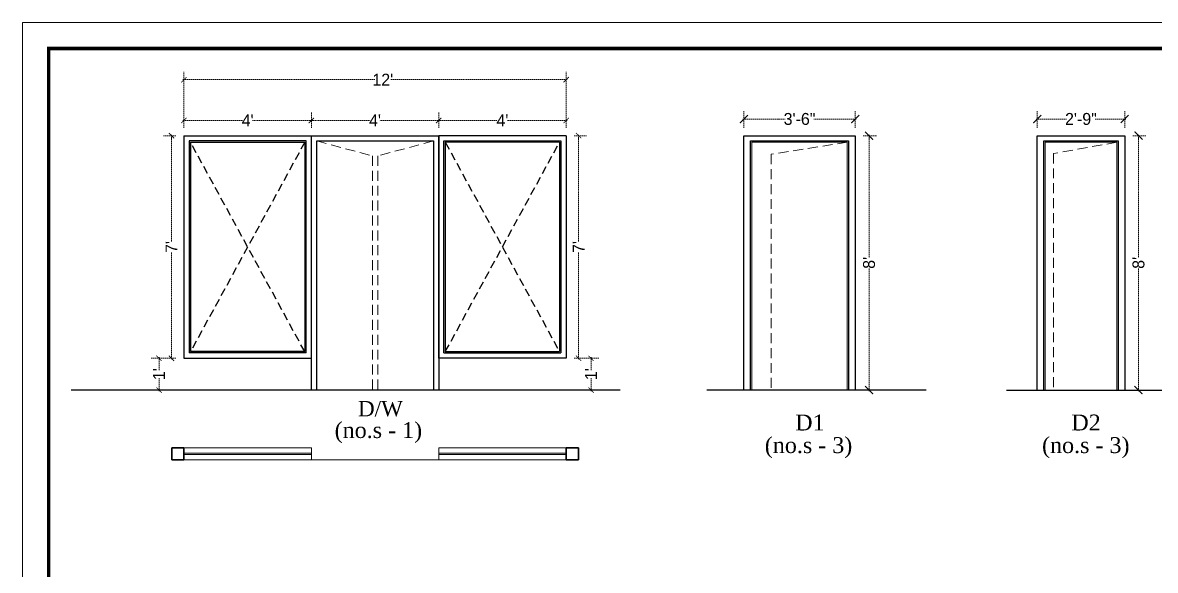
# Model space of a CAD drawing. Header units: millimetres. Extents: x -6808 to 215771, y -89660 to -16303.
# Drawn here: x 105524 to 105951.1, y -47267.5 to -47060.8 of the extents above; entities that cross this region are included whole.
import ezdxf

# ---------------------------------------------------------------- set-up
doc = ezdxf.new("R2010")
doc.units = ezdxf.units.MM
doc.header["$PDMODE"] = 35
doc.linetypes.add('DASHED', pattern=[0.75, 0.5, -0.25])
doc.linetypes.add('DASHED2', pattern=[0.375, 0.25, -0.125])
doc.layers.get('0').update_dxf_attribs({"color": 8})
for name, color, linetype, lineweight in [('CHAUKHAT', 32, 'Continuous', 30), ('CHUKAT', 32, 'Continuous', 25), ('door', 5, 'Continuous', 9), ('FORMAT LAAYER', 250, 'Continuous', 13), ('wall', 7, 'Continuous', 35)]:
    doc.layers.add(name, color=color, linetype=linetype, lineweight=lineweight)
doc.styles.add('SAJ', font='eurr____.ttf')
doc.styles.get("Standard").update_dxf_attribs({"font": 'times.ttf'})
doc.dimstyles.new('SAJ', dxfattribs={"dimtxt": 5, "dimasz": 2, "dimexe": 1, "dimexo": 1, "dimgap": 0.09375, "dimtad": 0, "dimdec": 1, "dimzin": 0, "dimdsep": 46, "dimlunit": 4, "dimtxsty": 'SAJ', "dimblk": 'OBLIQUE', "dimcen": 0.125, "dimdle": 0.375, "dimadec": 0, "dimazin": 0, "dimtfac": 1, "dimtdec": 1, "dimtofl": 0, "dimtmove": 0, "dimatfit": 3, "dimldrblk": 'OBLIQUE', "dimfxl": 1, "dimtolj": 1, "dimtzin": 0, "dimlwd": 5, "dimlwe": 5, "dimarcsym": 1})

# ---------------------------------------------------------------- blocks, each defined once
blk = doc.blocks.new('_ARCHTICK')
at = {"color": 0, "linetype": 'ByBlock', "const_width": 0.15}
blk.add_lwpolyline([(-0.5, -0.5), (0.5, 0.5)], dxfattribs=at)
blk = doc.blocks.new('*D1413')
at = {"layer": 'CHUKAT', "color": 0, "linetype": 'DASHED', "lineweight": 18, "transparency": 16777216}
for p, q in [((105734.94, -47187.43), (105741.33, -47187.43)), ((105738.33, -47187.06), (105738.33, -47191.96)), ((105738.33, -47199.81), (105738.33, -47194.9)), ((105734.94, -47199.43), (105741.33, -47199.43))]:
    blk.add_line(p, q, dxfattribs=at)
at = {"layer": 'Defpoints', "color": 0, "transparency": 16777216}
for p in [(105731.94, -47187.43), (105731.94, -47199.43), (105738.33, -47199.43)]:
    blk.add_point(p, dxfattribs=at)
at = {"layer": 'CHUKAT', "color": 0, "lineweight": 18, "transparency": 16777216, "xscale": 2, "yscale": 2, "zscale": 2}
for p, rotation in [((105738.33, -47187.43), 90), ((105738.33, -47199.43), 270)]:
    blk.add_blockref('_ARCHTICK', p, dxfattribs=dict(at, rotation=rotation))
at = {"layer": 'CHUKAT', "color": 0, "lineweight": 20, "transparency": 16777216, "insert": (105738.33, -47193.43), "char_height": 4.5, "attachment_point": 5, "rotation": 90, "style": 'SAJ'}
blk.add_mtext("\\A1;1'", dxfattribs=at)
blk = doc.blocks.new('_Oblique')
at = {"color": 0, "linetype": 'ByBlock', "lineweight": -2}
blk.add_line((-0.5, -0.5), (0.5, 0.5), dxfattribs=at)
blk = doc.blocks.new('*D1445')
at = {"layer": 'CHUKAT', "color": 0, "linetype": 'DASHED', "lineweight": 18, "transparency": 16777216}
for p, q in [((105731.94, -47103.43), (105736.63, -47103.43)), ((105733.63, -47103.06), (105733.63, -47143.55)), ((105733.63, -47187.81), (105733.63, -47147.32)), ((105731.94, -47187.43), (105736.63, -47187.43))]:
    blk.add_line(p, q, dxfattribs=at)
at = {"layer": 'Defpoints', "color": 0, "transparency": 16777216}
for p in [(105728.94, -47103.43), (105728.94, -47187.43), (105733.63, -47187.43)]:
    blk.add_point(p, dxfattribs=at)
at = {"layer": 'CHUKAT', "color": 0, "lineweight": 18, "transparency": 16777216, "xscale": 2, "yscale": 2, "zscale": 2}
for p, rotation in [((105733.63, -47103.43), 90), ((105733.63, -47187.43), 270)]:
    blk.add_blockref('_ARCHTICK', p, dxfattribs=dict(at, rotation=rotation))
at = {"layer": 'CHUKAT', "color": 0, "lineweight": 20, "transparency": 16777216, "insert": (105733.63, -47145.43), "char_height": 4.5, "attachment_point": 5, "rotation": 90, "style": 'SAJ'}
blk.add_mtext("\\A1;7'", dxfattribs=at)
blk = doc.blocks.new('*D1414')
at = {"layer": 'CHUKAT', "color": 0, "linetype": 'DASHED', "lineweight": 18, "transparency": 16777216}
for p, q in [((105680.89, -47100.43), (105680.89, -47094.68)), ((105728.94, -47100.43), (105728.94, -47094.68)), ((105680.51, -47097.68), (105703.08, -47097.68)), ((105729.31, -47097.68), (105706.75, -47097.68))]:
    blk.add_line(p, q, dxfattribs=at)
at = {"layer": 'Defpoints', "color": 0, "transparency": 16777216}
for p in [(105728.94, -47097.68), (105680.89, -47103.43), (105728.94, -47103.43)]:
    blk.add_point(p, dxfattribs=at)
at = {"layer": 'CHUKAT', "color": 0, "lineweight": 18, "transparency": 16777216, "xscale": 2, "yscale": 2, "zscale": 2, "rotation": 180}
blk.add_blockref('_ARCHTICK', (105680.89, -47097.68), dxfattribs=at)
at = {"layer": 'CHUKAT', "color": 0, "lineweight": 18, "transparency": 16777216, "xscale": 2, "yscale": 2, "zscale": 2}
blk.add_blockref('_ARCHTICK', (105728.94, -47097.68), dxfattribs=at)
at = {"layer": 'CHUKAT', "color": 0, "lineweight": 20, "transparency": 16777216, "insert": (105704.91, -47097.68), "char_height": 4.5, "attachment_point": 5, "style": 'SAJ'}
blk.add_mtext("\\A1;4'", dxfattribs=at)
blk = doc.blocks.new('*D1446')
at = {"layer": 'CHUKAT', "color": 0, "linetype": 'DASHED', "lineweight": 18, "transparency": 16777216}
for p, q in [((105632.89, -47100.43), (105632.89, -47094.68)), ((105680.89, -47100.43), (105680.89, -47094.68)), ((105632.51, -47097.68), (105655.05, -47097.68)), ((105681.26, -47097.68), (105658.72, -47097.68))]:
    blk.add_line(p, q, dxfattribs=at)
at = {"layer": 'Defpoints', "color": 0, "transparency": 16777216}
for p in [(105680.89, -47097.68), (105632.89, -47103.43), (105680.89, -47103.43)]:
    blk.add_point(p, dxfattribs=at)
at = {"layer": 'CHUKAT', "color": 0, "lineweight": 18, "transparency": 16777216, "xscale": 2, "yscale": 2, "zscale": 2, "rotation": 180}
blk.add_blockref('_ARCHTICK', (105632.89, -47097.68), dxfattribs=at)
at = {"layer": 'CHUKAT', "color": 0, "lineweight": 18, "transparency": 16777216, "xscale": 2, "yscale": 2, "zscale": 2}
blk.add_blockref('_ARCHTICK', (105680.89, -47097.68), dxfattribs=at)
at = {"layer": 'CHUKAT', "color": 0, "lineweight": 20, "transparency": 16777216, "insert": (105656.89, -47097.68), "char_height": 4.5, "attachment_point": 5, "style": 'SAJ'}
blk.add_mtext("\\A1;4'", dxfattribs=at)
blk = doc.blocks.new('*D1447')
at = {"layer": 'CHUKAT', "color": 0, "linetype": 'DASHED', "lineweight": 18, "transparency": 16777216}
for p, q in [((105584.46, -47082.29), (105656.76, -47082.29)), ((105584.84, -47100.43), (105584.84, -47079.29)), ((105729.31, -47082.29), (105662.87, -47082.29)), ((105728.94, -47100.43), (105728.94, -47079.29))]:
    blk.add_line(p, q, dxfattribs=at)
at = {"layer": 'Defpoints', "color": 0, "transparency": 16777216}
for p in [(105728.94, -47082.29), (105584.84, -47103.43), (105728.94, -47103.43)]:
    blk.add_point(p, dxfattribs=at)
at = {"layer": 'CHUKAT', "color": 0, "lineweight": 18, "transparency": 16777216, "xscale": 2, "yscale": 2, "zscale": 2, "rotation": 180}
blk.add_blockref('_ARCHTICK', (105584.84, -47082.29), dxfattribs=at)
at = {"layer": 'CHUKAT', "color": 0, "lineweight": 18, "transparency": 16777216, "xscale": 2, "yscale": 2, "zscale": 2}
blk.add_blockref('_ARCHTICK', (105728.94, -47082.29), dxfattribs=at)
at = {"layer": 'CHUKAT', "color": 0, "lineweight": 20, "transparency": 16777216, "insert": (105659.82, -47082.29), "char_height": 4.5, "attachment_point": 5, "style": 'SAJ'}
blk.add_mtext("\\A1;12'", dxfattribs=at)
blk = doc.blocks.new('*D1415')
at = {"layer": 'CHUKAT', "color": 0, "linetype": 'DASHED', "lineweight": 18, "transparency": 16777216}
for p, q in [((105578.84, -47187.43), (105572.44, -47187.43)), ((105575.44, -47187.06), (105575.44, -47191.96)), ((105575.44, -47199.81), (105575.44, -47194.9)), ((105578.84, -47199.43), (105572.44, -47199.43))]:
    blk.add_line(p, q, dxfattribs=at)
at = {"layer": 'Defpoints', "color": 0, "transparency": 16777216}
for p in [(105581.84, -47187.43), (105575.44, -47199.43), (105581.84, -47199.43)]:
    blk.add_point(p, dxfattribs=at)
at = {"layer": 'CHUKAT', "color": 0, "lineweight": 18, "transparency": 16777216, "xscale": 2, "yscale": 2, "zscale": 2}
for p, rotation in [((105575.44, -47187.43), 90), ((105575.44, -47199.43), 270)]:
    blk.add_blockref('_ARCHTICK', p, dxfattribs=dict(at, rotation=rotation))
at = {"layer": 'CHUKAT', "color": 0, "lineweight": 20, "transparency": 16777216, "insert": (105575.44, -47193.43), "char_height": 4.5, "attachment_point": 5, "rotation": 90, "style": 'SAJ'}
blk.add_mtext("\\A1;1'", dxfattribs=at)
blk = doc.blocks.new('*D1448')
at = {"layer": 'CHUKAT', "color": 0, "linetype": 'DASHED', "lineweight": 18, "transparency": 16777216}
for p, q in [((105581.84, -47103.43), (105577.14, -47103.43)), ((105580.14, -47103.06), (105580.14, -47143.55)), ((105580.14, -47187.81), (105580.14, -47147.32)), ((105581.84, -47187.43), (105577.14, -47187.43))]:
    blk.add_line(p, q, dxfattribs=at)
at = {"layer": 'Defpoints', "color": 0, "transparency": 16777216}
for p in [(105584.84, -47103.43), (105580.14, -47187.43), (105584.84, -47187.43)]:
    blk.add_point(p, dxfattribs=at)
at = {"layer": 'CHUKAT', "color": 0, "lineweight": 18, "transparency": 16777216, "xscale": 2, "yscale": 2, "zscale": 2}
for p, rotation in [((105580.14, -47103.43), 90), ((105580.14, -47187.43), 270)]:
    blk.add_blockref('_ARCHTICK', p, dxfattribs=dict(at, rotation=rotation))
at = {"layer": 'CHUKAT', "color": 0, "lineweight": 20, "transparency": 16777216, "insert": (105580.14, -47145.43), "char_height": 4.5, "attachment_point": 5, "rotation": 90, "style": 'SAJ'}
blk.add_mtext("\\A1;7'", dxfattribs=at)
blk = doc.blocks.new('*D1416')
at = {"layer": 'CHUKAT', "color": 0, "linetype": 'DASHED', "lineweight": 18, "transparency": 16777216}
for p, q in [((105584.84, -47100.43), (105584.84, -47094.68)), ((105632.89, -47100.43), (105632.89, -47094.68)), ((105584.46, -47097.68), (105607.03, -47097.68)), ((105633.26, -47097.68), (105610.7, -47097.68))]:
    blk.add_line(p, q, dxfattribs=at)
at = {"layer": 'Defpoints', "color": 0, "transparency": 16777216}
for p in [(105584.84, -47097.68), (105584.84, -47103.43), (105632.89, -47103.43)]:
    blk.add_point(p, dxfattribs=at)
at = {"layer": 'CHUKAT', "color": 0, "lineweight": 18, "transparency": 16777216, "xscale": 2, "yscale": 2, "zscale": 2, "rotation": 180}
blk.add_blockref('_ARCHTICK', (105584.84, -47097.68), dxfattribs=at)
at = {"layer": 'CHUKAT', "color": 0, "lineweight": 18, "transparency": 16777216, "xscale": 2, "yscale": 2, "zscale": 2}
blk.add_blockref('_ARCHTICK', (105632.89, -47097.68), dxfattribs=at)
at = {"layer": 'CHUKAT', "color": 0, "lineweight": 20, "transparency": 16777216, "insert": (105608.86, -47097.68), "char_height": 4.5, "attachment_point": 5, "style": 'SAJ'}
blk.add_mtext("\\A1;4'", dxfattribs=at)
blk = doc.blocks.new('*D1441')
at = {"layer": 'CHUKAT', "color": 0, "linetype": 'DASHED', "lineweight": 18, "transparency": 16777216}
for p, q in [((105795.95, -47100.43), (105795.95, -47094.15)), ((105837.94, -47100.43), (105837.94, -47094.15)), ((105795.57, -47097.15), (105811.55, -47097.15)), ((105838.32, -47097.15), (105822.34, -47097.15))]:
    blk.add_line(p, q, dxfattribs=at)
at = {"layer": 'Defpoints', "color": 0, "transparency": 16777216}
for p in [(105837.94, -47097.15), (105795.95, -47103.43), (105837.94, -47103.43)]:
    blk.add_point(p, dxfattribs=at)
at = {"layer": 'CHUKAT', "color": 0, "lineweight": 18, "transparency": 16777216, "xscale": 3, "yscale": 3, "zscale": 3, "rotation": 180}
blk.add_blockref('_ARCHTICK', (105795.95, -47097.15), dxfattribs=at)
at = {"layer": 'CHUKAT', "color": 0, "lineweight": 18, "transparency": 16777216, "xscale": 3, "yscale": 3, "zscale": 3}
blk.add_blockref('_ARCHTICK', (105837.94, -47097.15), dxfattribs=at)
at = {"layer": 'CHUKAT', "color": 0, "lineweight": 20, "transparency": 16777216, "insert": (105816.95, -47097.15), "char_height": 4.5, "attachment_point": 5, "style": 'SAJ'}
blk.add_mtext('\\A1;3\'-6"', dxfattribs=at)
blk = doc.blocks.new('*D1442')
at = {"layer": 'CHUKAT', "color": 0, "linetype": 'DASHED', "lineweight": 18, "transparency": 16777216}
for p, q in [((105840.94, -47103.43), (105846.16, -47103.43)), ((105843.16, -47103.06), (105843.16, -47149.58)), ((105843.16, -47199.81), (105843.16, -47153.28)), ((105840.94, -47199.43), (105846.16, -47199.43))]:
    blk.add_line(p, q, dxfattribs=at)
at = {"layer": 'Defpoints', "color": 0, "transparency": 16777216}
for p in [(105837.94, -47103.43), (105837.94, -47199.43), (105843.16, -47199.43)]:
    blk.add_point(p, dxfattribs=at)
at = {"layer": 'CHUKAT', "color": 0, "lineweight": 18, "transparency": 16777216, "xscale": 3, "yscale": 3, "zscale": 3}
for p, rotation in [((105843.16, -47103.43), 90), ((105843.16, -47199.43), 270)]:
    blk.add_blockref('_ARCHTICK', p, dxfattribs=dict(at, rotation=rotation))
at = {"layer": 'CHUKAT', "color": 0, "lineweight": 20, "transparency": 16777216, "insert": (105843.16, -47151.43), "char_height": 4.5, "attachment_point": 5, "rotation": 90, "style": 'SAJ'}
blk.add_mtext("\\A1;8'", dxfattribs=at)
blk = doc.blocks.new('*D1443')
at = {"layer": 'CHUKAT', "color": 0, "linetype": 'DASHED', "lineweight": 18, "transparency": 16777216}
for p, q in [((105906.54, -47100.43), (105906.54, -47094.15)), ((105939.54, -47100.43), (105939.54, -47094.15)), ((105906.16, -47097.15), (105917.64, -47097.15)), ((105939.91, -47097.15), (105928.43, -47097.15))]:
    blk.add_line(p, q, dxfattribs=at)
at = {"layer": 'Defpoints', "color": 0, "transparency": 16777216}
for p in [(105939.54, -47097.15), (105906.54, -47103.43), (105939.54, -47103.43)]:
    blk.add_point(p, dxfattribs=at)
at = {"layer": 'CHUKAT', "color": 0, "lineweight": 18, "transparency": 16777216, "xscale": 3, "yscale": 3, "zscale": 3, "rotation": 180}
blk.add_blockref('_ARCHTICK', (105906.54, -47097.15), dxfattribs=at)
at = {"layer": 'CHUKAT', "color": 0, "lineweight": 18, "transparency": 16777216, "xscale": 3, "yscale": 3, "zscale": 3}
blk.add_blockref('_ARCHTICK', (105939.54, -47097.15), dxfattribs=at)
at = {"layer": 'CHUKAT', "color": 0, "lineweight": 20, "transparency": 16777216, "insert": (105923.04, -47097.15), "char_height": 4.5, "attachment_point": 5, "style": 'SAJ'}
blk.add_mtext('\\A1;2\'-9"', dxfattribs=at)
blk = doc.blocks.new('*D1444')
at = {"layer": 'CHUKAT', "color": 0, "linetype": 'DASHED', "lineweight": 18, "transparency": 16777216}
for p, q in [((105942.54, -47103.43), (105947.75, -47103.43)), ((105944.75, -47103.06), (105944.75, -47149.58)), ((105944.75, -47199.81), (105944.75, -47153.28)), ((105942.54, -47199.43), (105947.75, -47199.43))]:
    blk.add_line(p, q, dxfattribs=at)
at = {"layer": 'Defpoints', "color": 0, "transparency": 16777216}
for p in [(105939.54, -47103.43), (105939.54, -47199.43), (105944.75, -47199.43)]:
    blk.add_point(p, dxfattribs=at)
at = {"layer": 'CHUKAT', "color": 0, "lineweight": 18, "transparency": 16777216, "xscale": 3, "yscale": 3, "zscale": 3}
for p, rotation in [((105944.75, -47103.43), 90), ((105944.75, -47199.43), 270)]:
    blk.add_blockref('_ARCHTICK', p, dxfattribs=dict(at, rotation=rotation))
at = {"layer": 'CHUKAT', "color": 0, "lineweight": 20, "transparency": 16777216, "insert": (105944.75, -47151.43), "char_height": 4.5, "attachment_point": 5, "rotation": 90, "style": 'SAJ'}
blk.add_mtext("\\A1;8'", dxfattribs=at)

msp = doc.modelspace()

# ---------------------------------------------------------------- linework, layer by layer
at = {"layer": 'CHAUKHAT'}
for p, q in [((105749.343, -47199.431), (105542.288, -47199.431)), ((105864.655, -47199.431), (105782.034, -47199.431)), ((105894.937, -47199.431), (105954.933, -47199.431))]:
    msp.add_line(p, q, dxfattribs=at)
at = {"layer": 'CHAUKHAT', "lineweight": 25}
for points in [[(105632.886, -47199.431), (105632.886, -47103.431), (105680.886, -47103.431), (105680.886, -47199.431)], [(105634.886, -47199.431), (105634.886, -47105.431), (105678.886, -47105.431), (105678.886, -47199.431)]]:
    msp.add_lwpolyline(points, dxfattribs=at)
at = {"layer": 'CHUKAT'}
for p, q in [((105584.837, -47103.431), (105632.886, -47103.431)), ((105584.837, -47103.431), (105584.837, -47187.431)), ((105632.886, -47187.431), (105632.886, -47103.431)), ((105728.936, -47103.431), (105680.886, -47103.431)), ((105680.886, -47187.431), (105680.886, -47103.431)), ((105728.936, -47103.431), (105728.936, -47187.431)), ((105795.946, -47199.431), (105795.946, -47103.431)), ((105795.946, -47103.431), (105837.944, -47103.431)), ((105837.944, -47103.431), (105837.944, -47199.431)), ((105906.535, -47199.431), (105906.535, -47103.431)), ((105906.535, -47103.431), (105939.535, -47103.431)), ((105939.535, -47103.431), (105939.535, -47199.431)), ((105630.886, -47105.431), (105586.837, -47105.431)), ((105586.837, -47105.431), (105586.837, -47185.431)), ((105587.337, -47105.931), (105630.386, -47105.931)), ((105587.337, -47105.931), (105587.337, -47184.931)), ((105630.386, -47105.931), (105630.386, -47184.931)), ((105630.886, -47185.431), (105630.886, -47105.431)), ((105682.886, -47105.431), (105726.936, -47105.431)), ((105682.886, -47185.431), (105682.886, -47105.431)), ((105726.436, -47105.931), (105683.386, -47105.931)), ((105683.386, -47105.931), (105683.386, -47184.931)), ((105726.436, -47105.931), (105726.436, -47184.931)), ((105726.936, -47105.431), (105726.936, -47185.431)), ((105798.446, -47199.431), (105798.446, -47105.431)), ((105798.446, -47105.431), (105835.444, -47105.431)), ((105835.444, -47105.431), (105835.444, -47199.431)), ((105909.035, -47199.431), (105909.035, -47105.431)), ((105909.035, -47105.431), (105937.035, -47105.431)), ((105937.035, -47105.431), (105937.035, -47199.431)), ((105630.886, -47185.431), (105586.837, -47185.431)), ((105630.386, -47184.931), (105587.337, -47184.931)), ((105682.886, -47185.431), (105726.936, -47185.431)), ((105683.386, -47184.931), (105726.436, -47184.931)), ((105584.837, -47187.431), (105632.886, -47187.431)), ((105728.936, -47187.431), (105680.886, -47187.431))]:
    msp.add_line(p, q, dxfattribs=at)
at = {"layer": 'CHUKAT', "color": 151, "linetype": 'DASHED2', "ltscale": 12}
for p, q in [((105630.386, -47105.931), (105587.337, -47184.931)), ((105630.386, -47184.931), (105587.337, -47105.931)), ((105683.386, -47105.931), (105726.436, -47184.931)), ((105683.386, -47184.931), (105726.436, -47105.931))]:
    msp.add_line(p, q, dxfattribs=at)
at = {"layer": 'CHUKAT', "linetype": 'DASHED2', "lineweight": 18, "ltscale": 15}
for p, q in [((105634.886, -47105.431), (105655.886, -47111.061)), ((105678.886, -47105.431), (105657.886, -47111.061)), ((105834.944, -47105.931), (105806.273, -47110.465)), ((105936.535, -47105.931), (105912.712, -47110.152)), ((105655.886, -47111.061), (105655.886, -47199.431)), ((105657.886, -47111.061), (105657.886, -47199.431)), ((105806.273, -47110.465), (105806.273, -47199.431)), ((105912.712, -47110.152), (105912.712, -47199.431))]:
    msp.add_line(p, q, dxfattribs=at)
at = {"layer": 'CHUKAT', "lineweight": 15, "ltscale": 2}
for p, q in [((105798.946, -47199.431), (105798.946, -47105.931)), ((105798.946, -47105.931), (105834.944, -47105.931)), ((105834.944, -47105.931), (105834.944, -47199.431)), ((105909.535, -47199.431), (105909.535, -47105.931)), ((105909.535, -47105.931), (105936.535, -47105.931)), ((105936.535, -47105.931), (105936.535, -47199.431))]:
    msp.add_line(p, q, dxfattribs=at)
at = {"layer": 'door'}
for p, q in [((105632.886, -47221.249), (105584.837, -47221.249)), ((105632.886, -47223.199), (105584.837, -47223.199)), ((105632.886, -47223.799), (105584.837, -47223.799)), ((105632.886, -47221.249), (105632.886, -47225.749)), ((105728.936, -47221.249), (105680.886, -47221.249)), ((105680.886, -47221.249), (105680.886, -47225.749)), ((105728.936, -47223.199), (105680.886, -47223.199)), ((105728.936, -47223.799), (105680.886, -47223.799))]:
    msp.add_line(p, q, dxfattribs=at)
for points in [[(105584.837, -47225.749), (105632.886, -47225.749)], [(105632.886, -47225.749), (105680.886, -47225.749)], [(105680.886, -47225.749), (105728.936, -47225.749)]]:
    msp.add_lwpolyline(points, dxfattribs=at)
at = {"layer": 'FORMAT LAAYER', "color": 0}
msp.add_lwpolyline([(105524.033, -47526.489), (106185.347, -47526.489), (106185.347, -47060.775), (105524.033, -47060.775)], close=True, dxfattribs=at)
at = {"layer": 'FORMAT LAAYER', "color": 0, "const_width": 1.366}
msp.add_lwpolyline([(105533.835, -47516.687), (106175.545, -47516.687), (106175.545, -47070.577), (105533.835, -47070.577)], close=True, dxfattribs=at)
at = {"layer": 'wall'}
for p, q in [((105580.337, -47221.249), (105580.337, -47225.749)), ((105584.837, -47221.249), (105584.837, -47225.749)), ((105728.936, -47221.249), (105733.663, -47221.249)), ((105733.663, -47225.749), (105733.663, -47221.249))]:
    msp.add_line(p, q, dxfattribs=at)
for points in [[(105580.337, -47221.249), (105584.837, -47221.249)], [(105728.936, -47225.749), (105728.936, -47221.249)], [(105580.337, -47225.749), (105584.837, -47225.749)], [(105728.936, -47225.749), (105733.663, -47225.749)]]:
    msp.add_lwpolyline(points, dxfattribs=at)

# ---------------------------------------------------------------- texts
at = {"layer": 'CHUKAT', "lineweight": 15, "ltscale": 2, "attachment_point": 1}
for s, insert, char_height, width in [('\\A1; D/W', (105648.294, -47203.559), 5.76, 81.97146), ('\\A1;    D2', (105910.357, -47208.679), 6, 137.36878)]:
    msp.add_mtext(s, dxfattribs=dict(at, insert=insert, char_height=char_height, width=width))
at = {"layer": 'CHUKAT', "lineweight": 0, "ltscale": 2, "char_height": 6, "width": 137.36878, "attachment_point": 1}
for s, insert in [('\\A1;    D1', (105806.244, -47208.679)), ('\\A1;(no.s - 1)', (105641.669, -47211.514)), ('\\A1;(no.s - 3)', (105803.855, -47217.194)), ('\\A1;(no.s - 3)', (105908.377, -47217.194))]:
    msp.add_mtext(s, dxfattribs=dict(at, insert=insert))

# ---------------------------------------------------------------- dimensions: what is measured, and where the dimension line sits
at = {"layer": 'CHUKAT', "lineweight": 20}
dim = msp.add_linear_dim(base=(105728.936, -47082.288), p1=(105584.837, -47103.431), p2=(105728.936, -47103.431), dimstyle='SAJ', override={"dimtxt": 4.5, "dimexe": 3, "dimexo": 3, "dimblk1": 'ARCHTICK', "dimblk2": 'ARCHTICK', "dimsah": 1, "dimtmove": 1, "dimlwd": 18, "dimlwe": 18}, dxfattribs=at)
dim.commit()
dim.dimension.update_dxf_attribs({"geometry": '*D1447', "text_midpoint": (105659.815, -47082.288), "dimtype": 160})
for base, p1, p2, angle, override, picture, middle in [((105584.837, -47097.677), (105632.886, -47103.431), (105584.837, -47103.431), 180, {"dimtxt": 4.5, "dimexe": 3, "dimexo": 3, "dimblk1": 'ARCHTICK', "dimblk2": 'ARCHTICK', "dimsah": 1, "dimtmove": 1, "dimlwd": 18, "dimlwe": 18}, '*D1416', (105608.862, -47097.677)), ((105580.14, -47187.431), (105584.837, -47103.431), (105584.837, -47187.431), 90, {"dimtxt": 4.5, "dimexe": 3, "dimexo": 3, "dimblk1": 'ARCHTICK', "dimblk2": 'ARCHTICK', "dimsah": 1, "dimtmove": 1, "dimlwd": 18, "dimlwe": 18}, '*D1448', (105580.14, -47145.431)), ((105733.633, -47187.431), (105728.936, -47103.431), (105728.936, -47187.431), 90, {"dimtxt": 4.5, "dimexe": 3, "dimexo": 3, "dimblk1": 'ARCHTICK', "dimblk2": 'ARCHTICK', "dimsah": 1, "dimtmove": 1, "dimlwd": 18, "dimlwe": 18}, '*D1445', (105733.633, -47145.431)), ((105843.159, -47199.431), (105837.944, -47103.431), (105837.944, -47199.431), 90, {"dimtxt": 4.5, "dimasz": 3, "dimexe": 3, "dimexo": 3, "dimblk1": 'ARCHTICK', "dimblk2": 'ARCHTICK', "dimsah": 1, "dimtmove": 1, "dimlwd": 18, "dimlwe": 18}, '*D1442', (105843.159, -47151.431)), ((105944.75, -47199.431), (105939.535, -47103.431), (105939.535, -47199.431), 90, {"dimtxt": 4.5, "dimasz": 3, "dimexe": 3, "dimexo": 3, "dimblk1": 'ARCHTICK', "dimblk2": 'ARCHTICK', "dimsah": 1, "dimtmove": 1, "dimlwd": 18, "dimlwe": 18}, '*D1444', (105944.75, -47151.431)), ((105575.444, -47199.431), (105581.837, -47187.431), (105581.837, -47199.431), 90, {"dimtxt": 4.5, "dimexe": 3, "dimexo": 3, "dimblk1": 'ARCHTICK', "dimblk2": 'ARCHTICK', "dimsah": 1, "dimtmove": 1, "dimlwd": 18, "dimlwe": 18}, '*D1415', (105575.444, -47193.431)), ((105738.329, -47199.431), (105731.936, -47187.431), (105731.936, -47199.431), 90, {"dimtxt": 4.5, "dimexe": 3, "dimexo": 3, "dimblk1": 'ARCHTICK', "dimblk2": 'ARCHTICK', "dimsah": 1, "dimtmove": 1, "dimlwd": 18, "dimlwe": 18}, '*D1413', (105738.329, -47193.431))]:
    dim = msp.add_linear_dim(base=base, p1=p1, p2=p2, angle=angle, dimstyle='SAJ', override=override, dxfattribs=at)
    dim.commit()
    dim.dimension.update_dxf_attribs({"geometry": picture, "text_midpoint": middle})
for base, p1, p2, override, picture, middle in [((105680.886, -47097.677), (105632.886, -47103.431), (105680.886, -47103.431), {"dimtxt": 4.5, "dimexe": 3, "dimexo": 3, "dimblk1": 'ARCHTICK', "dimblk2": 'ARCHTICK', "dimsah": 1, "dimtmove": 1, "dimlwd": 18, "dimlwe": 18}, '*D1446', (105656.886, -47097.677)), ((105728.9355, -47097.677), (105680.8865, -47103.431), (105728.9355, -47103.431), {"dimtxt": 4.5, "dimexe": 3, "dimexo": 3, "dimblk1": 'ARCHTICK', "dimblk2": 'ARCHTICK', "dimsah": 1, "dimtmove": 1, "dimlwd": 18, "dimlwe": 18}, '*D1414', (105704.911, -47097.677)), ((105837.944, -47097.147), (105795.946, -47103.431), (105837.944, -47103.431), {"dimtxt": 4.5, "dimasz": 3, "dimexe": 3, "dimexo": 3, "dimblk1": 'ARCHTICK', "dimblk2": 'ARCHTICK', "dimsah": 1, "dimtmove": 1, "dimlwd": 18, "dimlwe": 18}, '*D1441', (105816.945, -47097.147)), ((105939.535, -47097.147), (105906.535, -47103.431), (105939.535, -47103.431), {"dimtxt": 4.5, "dimasz": 3, "dimexe": 3, "dimexo": 3, "dimblk1": 'ARCHTICK', "dimblk2": 'ARCHTICK', "dimsah": 1, "dimtmove": 1, "dimlwd": 18, "dimlwe": 18}, '*D1443', (105923.035, -47097.147))]:
    dim = msp.add_linear_dim(base=base, p1=p1, p2=p2, dimstyle='SAJ', override=override, dxfattribs=at)
    dim.commit()
    dim.dimension.update_dxf_attribs({"geometry": picture, "text_midpoint": middle})

doc.saveas('drawing.dxf')
